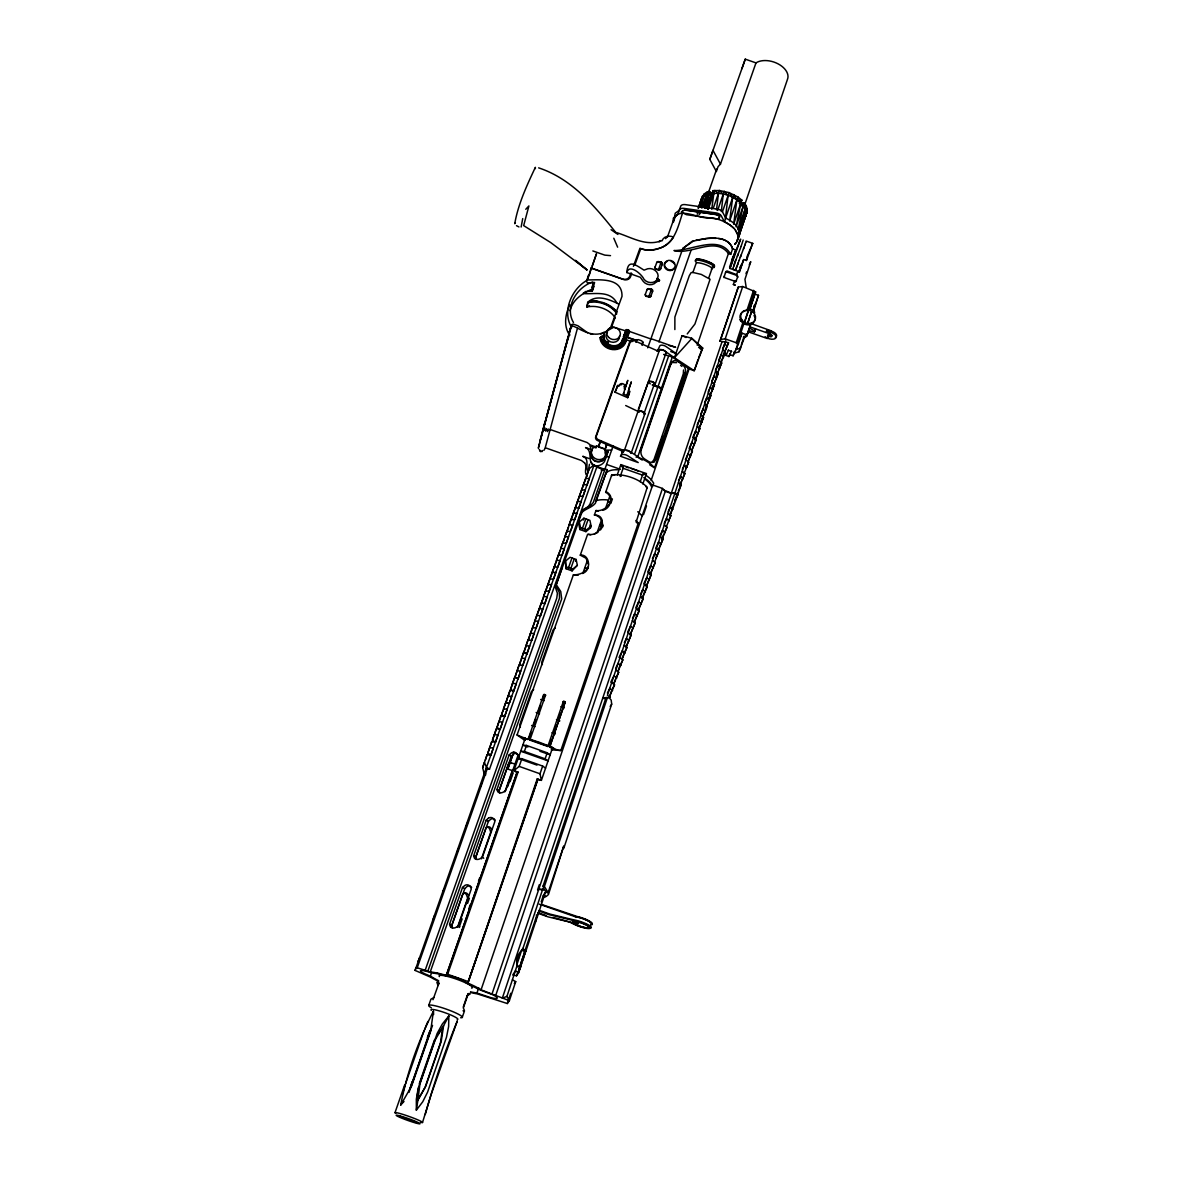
<?xml version="1.0" encoding="UTF-8"?>
<svg xmlns="http://www.w3.org/2000/svg" width="1183" height="1183" viewBox="0 0 1183 1183"><rect width="100%" height="100%" fill="white"/><g stroke="black" fill="none" stroke-linecap="round" stroke-linejoin="round"><path stroke-width="1.5" d="M448.845 1015.99L443.581 1025.72L441.244 1041.277L425.732 1086.26L417.939 1099.924L416.357 1110.157L422.745 1101.757L427.64 1092.013L446.479 1037.225L448.623 1026.563L448.845 1015.99L442.338 1024.005L437.148 1033.454L418.176 1088.286L416.327 1099.258L416.357 1110.157M598.775 301.813C583.426 295.75 587.064 315.654 587.626 302.404C596.158 294.079 609.097 299.255 618.265 303.868M742.362 202.796L744.299 202.707L746.222 205.812L746.148 214.7L738 238.212L746.103 214.33L744.61 216.888M535.337 168.622L535.367 167.335C526.938 185.273 518.139 204.097 514.753 223.705L515.389 222.981M545.91 890.932L525.651 951.783L522.087 950.363M433.422 1011.214L430.597 1031.399L411.566 1086.142L400.712 1105.011C406.922 1072.833 418.457 1040.375 433.422 1011.214L433.614 1014.511M485.577 775.131L485.636 773.682L484.601 772.987L484.246 774.111L482.664 767.678L484.35 762.384L486.494 767.22L489.481 769.231L596.779 467.152L594.162 464.786L589.134 468.793L570.783 520.771M415.1 970.415L486.109 768.359L487.352 768.477L417.215 967.798L415.972 967.561L415.1 970.415L430.804 977.276A30.758 4.569 19.5 0 0 436.764 980.456L438.582 981.313M484.601 772.987L484.335 775.826M770.547 331.654L766.806 330.205M770.843 330.708L750.983 323.565M677.105 495.086L677.933 493.267L676.824 497.156L681.083 484.941L678.451 482.546M417.54 1093.447L417.185 1101.225L425.067 1087.399L440.475 1042.726L442.605 1027.613L438.183 1033.809M737.66 277.236L736.418 275.269L726.82 272.031A1.671 1.434 21 0 0 725.416 272.948M721.334 211.491L723.227 194.219L719.456 190.493L712.994 190.64L706.857 208.149M716.543 209.835L718.421 193.465L714.857 190.404L708.159 209.524M716.425 171.224L718.066 166.626L720.462 164.141L755.981 62.891A18.514 11.667 18.4 0 1 777.941 63.778A18.514 11.667 18.4 0 1 787.494 79.276L744.728 204.763M711.767 209.228L713.822 193.361L712.994 190.64L714.059 191.986M539.226 910.171L538.709 912.063M743.397 338.205L743.663 336.386M738.31 237.946L736.758 241.687M737.808 239.07L737.763 234.752L734.983 229.532M659.168 281.199L657.437 278.197L659.567 280.282L656.003 282.219A7.941 6.906 18.1 0 1 643.286 281.421L640.328 277.295L626.872 272.563C629.105 263.395 641.689 273.998 643.981 279.277A7.956 6.906 18.1 0 0 656.728 280.075L658.162 276.053A7.956 6.906 18.1 0 0 647.766 268.748L644.055 270.153C636.676 265.687 627.626 257.909 626.872 272.563M655.16 266.929L655.071 268.186A1.745 1.508 18.2 0 0 656.195 269.236L658.369 269.99A1.73 1.508 18.3 0 0 660.513 269.147L662.332 264.031A1.745 1.508 18.3 0 0 662.066 262.656L661.193 262.049L658.473 269.694L656.299 268.925A1.745 1.508 18.2 0 1 655.175 267.876L655.086 267.402M739.73 270.818L743.737 259.55L746.443 260.497L746.606 259.018L746.015 260.083M563.773 848.359L611.685 704.122L611.182 700.099L609.141 697.733L607.278 697.985L544.387 886.525L548.128 892.529L563.773 845.993L548.454 894.511L546.221 896.477L543.337 895.457L545.422 891.997L548.335 893.032M746.148 214.7L747.183 208.859L746.222 205.812L744.225 205.753M625.689 405.532L639.219 411.995M735.235 229.739L733.564 227.994A24.666 13.457 18.7 0 0 728.417 224.001A24.592 13.427 18.7 0 0 710.465 217.716C699.996 220.142 676.499 204.363 673.97 220.984M418.176 1090.253L418.812 1087.073M539.951 441.067L570.265 328.756M540.409 451.462L542.198 451.507L542.465 450.516M430.08 1030.57L410.545 1088.183M730.118 354.737L733.12 355.787L734.436 351.455M409.067 1092.382L412.024 1081.809M525.932 950.452L525.651 951.783L522.96 948.382L542.76 889.054M746.754 257.303L752.728 243.358L746.443 260.497M699.168 214.286L699.996 210.796M700.839 207.291L703.338 196.822C717.623 188.334 740.469 196.245 746.177 211.816L739.02 235.668L747.138 211.742L747.183 208.859L739.05 232.814L745.216 208.77L744.299 202.707L742.406 204.836M752.728 243.358L746.133 241.036L745.763 242.574M743.19 240.016L741.12 246.301M524.661 954.06L524.601 953.528M519.189 968.566L518.834 970.341L520.446 966.703M538.295 448.239L544.638 423.1M565.415 347.27L568.091 338.279A1.686 1.494 15.3 0 1 568.565 337.643M568.905 333.946L571.212 325.236M565.858 345.643L538.487 447.544M611.685 450.028L604.927 450.176L607.071 443.847M584.535 462.878L581.43 460.498L545.23 447.736L577.511 328.016L571.197 325.236M707.833 209.184L711.959 193.598L713.024 194.944M522.723 218.589L521.141 227.018M544.165 430.42L544.875 427.802M587.759 278.582L588.676 275.107L586.502 280.903L587.36 282.974L594.591 282.471L592.225 291.107L585.053 291.609M589.282 274.944L591.086 267.95L622.539 278.981A5.871 5.102 17 0 0 629.829 276.127L631.027 272.844M546.472 428.586L545.762 431.218M547.507 431.603L548.217 428.971M540.661 450.516L540.394 451.507L539.211 449.377M543.855 426.974L571.596 325.414M592.121 287.306L592.994 284.112M593.511 282.914L591.781 289.288C582.11 293.576 572.631 299.698 570.043 310.774M518.716 969.838L519.115 968.448M520.165 965.905L525.06 950.866M521.437 950.866L516.867 964.736M402.397 1094.171L404.985 1085.358M698.961 207.543C700.735 201.465 701.711 192.681 709.43 191.365L710.85 192.637M743.575 259.609L739.405 272.194L737.704 271.602L736.654 274.678L737.896 276.659L735.456 282.16M425.229 1114.549C434.057 1082.756 444.882 1051.48 457.318 1020.929L431.351 1093.92L422.508 1122.49M704.329 208.031L708.395 194.323L707.153 192.134L701.578 207.971M603.67 337.421L603.744 332.438C595.034 336.682 585.289 332.379 577.496 328.09M628.617 390.908L628.676 390.168M535.574 919.339L535.855 918.378M535.426 921.912L535.722 920.951M409.466 1090.016L432.534 1025.41M662.096 388.201L654.081 385.288M524.749 954.163L523.389 958.26M743.22 339.048L741.357 344.711M625.068 389.37L625.142 388.63M523.892 956.663L525.962 950.097M723.892 354.693L728.935 356.541L729.822 353.968M605.105 468.926L593.245 502.553L589.622 506.62L582.761 509.991L588.04 506.694L589.903 504.254L602.384 469.133L605.105 468.926L607.219 469.666L595.374 503.307C589.459 509.977 579.33 508.971 579.152 519.973M702.421 348.822L702.672 347.994L691.626 338.22L682.059 335.676L674.428 357.739L694.229 370.723L702.421 348.822L691.626 338.22M519.958 965.979L520.461 964.382M485.341 760.166L487.056 754.813L490.782 755.168M487.854 753.113L489.599 747.686L493.311 748.04L490.975 755.183L487.854 753.113L491.714 741.756L495.426 742.096M489.954 747.242L491.714 741.756M519.707 954.208L517.74 960.197M492.453 740.233L494.228 734.687L497.954 735.013L495.559 742.318L492.453 740.233L496.342 728.787L500.054 729.098M494.538 734.392L496.342 728.787M497.023 727.427L498.842 721.763L502.568 722.059L500.113 729.527L497.023 727.427L500.941 715.907L504.653 716.188M499.093 721.63L500.941 715.907M592.313 265.835L596.498 253.739L587.374 279.957C599.559 279.883 622.509 277.295 622.007 296.341L610.694 327.38L605.519 332.083L600.787 334.005M616.447 314.353L616.698 313.569C610.679 304.696 598.672 300.423 588.291 302.597M503.618 716.099L501.577 714.695L505.511 703.086L509.222 703.353M636.129 340.26L623.471 336.578L626.339 329.628L628.572 330.027L629.578 331.491L627.508 337.229L636.129 340.26L638.288 339.61L641.748 340.822L643.034 342.686L642.088 345.362M503.633 708.928L505.511 703.086M623.471 336.578L626.339 329.628M508.128 703.456L506.087 702.051L507.995 696.136L511.707 696.388L509.651 702.613M508.128 696.314L510.065 690.34L513.762 690.591M512.52 683.434L516.232 683.67L513.614 691.597L510.583 689.467L512.52 683.434L514.575 677.682L518.287 677.903M748.218 331.817L767.383 338.545L768.033 335.661M769.349 333.828L768.492 334.257M768.285 337.125L767.723 336.608A2.115 1.065 17.2 0 1 768.299 335.395L770.089 333L766.377 331.551L766.88 330.19M514.575 677.682L510.583 689.467M517.045 678.391L515.034 676.957L519.071 665.097L522.782 665.29M519.071 665.097L515.034 676.957M527.234 652.75L523.537 652.572L519.47 664.521L520.978 660.291M521.481 658.887L523.537 652.572M486.109 768.359L594.162 464.786M525.873 653.622L523.892 652.158L527.973 640.136L531.67 640.284M534.612 622.11L528.269 639.87L532.394 627.774L536.091 627.892M532.631 627.655L536.786 615.471L540.468 615.574M748.558 330.501L754.384 331.935L755.449 328.652M536.964 615.5L543.234 597.947M541.282 603.419L545.481 591.101L549.163 591.16M545.57 591.411L554.088 566.997L557.755 567.027M504.638 716.809L507.152 709.179L503.44 708.913M555.98 562.221L543.515 596.616L547.197 596.69L544.698 604.158M522.827 959.975L523.64 957.712M724.558 352.09L728.698 342.686L719.959 341.148L738.251 287.099L742.702 286.523L755.626 291.861L749.756 309.074L753.926 309.976L754.695 312.785M734.288 353.214L739.05 351.735L744.358 337.776L746.591 336.356L750.599 324.201M746.591 336.356L751.249 323.225M554.073 567.603L558.346 555.049L562.029 555.049M558.272 555.788L562.59 543.174L566.258 543.16M562.472 544.047L566.805 531.359L570.472 531.33M518.065 679.116L520.727 671.027L517.03 670.82M566.627 532.38L570.99 519.618L574.657 519.559M745.305 243.935L745.734 242.53M747.819 333.68L745.852 334.508L741.992 333.148L738.325 344.253L736.225 342.745L742.924 322.486L740.026 317.621A7.719 6.699 22.6 0 1 745.26 310.848M746.813 310.745L753.571 290.323M737.201 343.854L743.767 323.979L742.924 322.486M748.44 309.842L754.517 291.462M738.074 343.055L735.93 349.577L740.706 348.098M750.096 308.63L755.626 291.861M739.05 351.735L740.795 346.427M753.941 307.284L754.917 304.312L754.148 306.042M753.187 310.656L758.495 295.321L754.68 293.99M758.495 295.321L753.926 309.976M523.019 665.038L525.208 658.458L521.511 658.266M586.99 485.267L589.311 478.405L585.659 478.538L569.082 524.956L572.749 524.912L571.108 529.807M526.879 654.347L529.659 645.948L525.962 645.8L527.973 640.136M531.818 640.358L534.08 633.526L530.383 633.393M536.165 628.129L538.472 621.179L534.79 621.06L541.149 603.241L544.831 603.33M586.517 476.69L589.134 468.793M512.461 979.849L515.714 981.624L509.37 1000.685L507.33 1003.539L477.237 993.853A30.758 4.569 19.5 0 1 470.405 992.463M518.716 972.633L515.463 970.844L512.697 975.014L516.572 975.783L518.716 972.633L520.638 966.822L517.06 965.55L506.945 996.367L509.37 1000.685L481.067 989.831A30.758 4.569 19.5 0 0 470.228 984.138L467.773 983.058L536.964 781.534M611.537 690.783L609.629 696.462L614.539 684.809L611.655 682.65M615.204 679.767L613.785 684.011L618.709 672.269L615.84 670.096M619.788 665.999L617.925 671.619L622.864 659.803L620.01 657.6M623.411 655.101L622.021 659.301L626.99 647.397L624.151 645.193M631.101 635.064L626.103 647.042L631.101 635.064L628.277 632.846M635.182 622.82L630.155 634.872L635.182 622.82L632.373 620.587M634.192 622.761L639.234 610.635L636.439 608.387M640.033 605.252L638.214 610.724L643.271 598.524L640.491 596.262M643.552 594.679L642.192 598.746L647.278 586.472L644.513 584.195M646.155 586.842L651.271 574.494L648.521 572.217M651.892 569.644L650.103 575.012L655.234 562.59L652.498 560.298M654.702 561.821L659.168 550.746L656.447 548.439M658.606 550.095L663.086 538.975L660.38 536.653M663.559 534.627L661.8 539.906L666.99 527.278L664.299 524.941M666.34 526.849L670.865 515.64L668.188 513.289M670.184 515.33L677.534 495.618L674.872 493.252L671.249 493.415L665.275 491.315L662.48 488.431L652.676 484.986L652.321 485.829M681.334 481.289L679.619 486.435L684.868 473.54L682.251 471.13M684.085 473.599L688.654 462.213L686.051 459.788M687.826 462.376L692.41 450.93L689.807 448.49M691.552 451.196L696.136 439.721L693.563 437.266M695.249 440.091L699.848 428.571L697.29 426.117M698.931 429.045L703.545 417.481L700.987 415.011M702.953 416.386L701.844 419.714L707.212 406.449L704.669 403.98M710.865 395.492L705.482 408.8L710.865 395.492L708.336 392.993M714.488 384.579L709.105 397.946L714.488 384.579L711.974 382.079M718.111 373.739L712.698 387.152L718.111 373.739L715.611 371.225M717.889 371.551L716.277 376.431L721.704 362.944L719.205 360.431M721.438 360.904L719.826 365.754L725.268 352.223L722.798 349.68M723.36 355.137L728.284 343.159M540.394 616.254L542.849 608.905L539.167 608.801M548.986 592.151L551.515 584.55L547.833 584.506M553.748 578.65L555.818 572.483L552.136 572.454M671.249 493.415L502.317 998.186L506.945 996.367M664.136 490.206L671.338 493.134L721.97 341.843M719.959 341.148L720.728 339.358L725.209 338.87L742.702 286.523M548.128 892.529L544.579 890.119L538.768 889.291L543.988 889.335L543.071 886.067L606.021 697.541L607.899 697.674M674.872 493.252L607.441 695.279L610.339 697.423M677.622 495.352L674.975 492.956L725.815 340.615M507.33 1003.539L510.745 993.247M516.572 975.783L518.006 971.465M536.771 915.642L523.625 954.725M541.222 901.801L542.938 896.64M634.65 621.386L635.567 618.635M646.613 585.496L651.271 574.494M658.369 550.213L659.256 547.552M670.051 515.123L674.014 503.233M674.694 501.193L677.563 492.601M687.678 462.257L692.41 450.93M691.39 451.107L696.136 439.721M695.072 440.032L699.848 428.571M698.754 429.015L703.545 417.481M557.992 566.746L560.091 560.491L556.409 560.476L560.195 550.435M562.206 554.901L564.335 548.572L560.668 548.572L564.365 538.723M645.43 294.094A1.745 1.523 18.2 0 0 646.554 296.105L649.97 296.549A1.76 1.523 18.3 0 0 651.064 295.632M566.391 543.13L568.55 536.712L564.883 536.727L568.52 527.086M651.522 289.14L649.186 288.77A1.745 1.523 18.2 0 0 647.027 289.628L645.327 294.39A1.745 1.523 18.2 0 0 646.465 296.401L649.733 297.244A1.745 1.523 18.3 0 0 650.827 296.327L652.661 291.151A1.745 1.523 18.3 0 0 652.395 289.761L651.522 289.14L648.757 296.889M658.473 269.694L658.62 269.28A1.745 1.508 18.3 0 0 660.765 268.437M661.193 262.049L658.354 261.576A1.73 1.494 18.2 0 0 656.742 262.522L655.057 267.24M574.701 519.795L576.92 513.185L573.267 513.259M578.827 508.217L581.075 501.533L577.422 501.622M495.618 995.79L665.275 491.315M720.728 339.358L738.251 287.099M537.585 889.867L539.33 884.662M582.923 496.712L585.201 489.939L581.548 490.043M656.432 281.465L657.571 278.227L657.29 279.04M734.421 263.543L735.545 260.23M732.617 269.384L733.016 268.437M735.708 269.576L736.817 266.249M735.604 270.419L738.251 262.715M492.084 993.764L662.48 488.431M733.371 284.452L735.072 285.059L733.371 284.452L734.525 281.14L725.549 277.99A1.686 1.449 21 0 1 724.425 276.053M521.023 962.681L521.614 960.921M522.975 959.738L521.555 963.879M716.41 171.565L709.815 159.38L712.965 150.33L720.462 164.141M551.352 749.8L560.846 750.525L638.273 523.108L635.951 520.446M746.222 205.812L738.059 229.798L743.279 205.679L741.46 205.901L737.896 196.955L729.083 192.622L719.456 190.493L713.334 208.031M730.724 254.33C719.382 234.264 691.774 250.796 673.94 250.545C690.946 255.439 715.331 235.742 728.432 253.532L730.724 254.33L732.602 248.829C730.443 240.578 721.083 237.827 713.482 238.167A28.939 14.255 -6.2 0 0 705.63 238.552M481.067 989.831L652.676 484.986M643.522 514.709L646.48 506.013M698.059 359.41L694.229 370.723L689.112 368.933L672.343 356.955L663.633 354.456M729.556 267.254L731.198 262.419M730.074 268.482L740.632 239.114L731.405 261.606M569.6 331.373L571.537 325.118A1.715 1.508 15.3 0 1 573.681 324.275L577.895 325.754L587.67 332.793M567.426 339.684L568.712 335.898A1.686 1.494 15.3 0 1 569.955 334.952M462.242 1017.395L464.387 1011.14M653.962 462.05L662.791 436.187M667.508 422.39L684.587 372.379M615.249 474.649L611.493 475.714L611.774 474.93C623.204 473.451 639.471 478.538 647.219 487.411L636.114 522.147M744.299 202.707L736.107 226.737L740.854 203.092L739.257 203.58M654.776 467.196L688.358 368.697M651.153 480.357L689.112 368.933M697.201 345.214L728.432 253.532M470.523 991.901L476.926 993.04L478.716 987.805M565.459 561.126L566.036 568.727L572.084 570.871L577.348 565.326L576.121 559.441L570.073 557.297L565.459 561.126L566.036 568.727M579.345 521.954L578.724 523.758L579.907 529.54L585.91 531.655L590.48 527.914L591.13 526.11L589.903 520.313L583.914 518.198L579.345 521.954L580.542 527.736L579.907 529.54M545.57 695.086L545.245 695.929L543.426 695.293L544.298 694.347L545.57 695.086L529.866 740.1L547.818 746.473L563.374 701.401L564.409 701.312L565.149 702.17L549.651 747.124L554.295 749.268L551.396 749.031M467.773 983.058L537.23 778.902L541.385 780.381L552.579 747.686L549.681 745.571L551.736 739.567M554.339 730.917L556.143 725.682M468.409 981.831L537.925 779.36L537.23 778.902M554.309 731.833L556.646 725.046M537.925 779.36L541.385 780.381L539.995 773.786L542.642 766.066L521.866 758.687L518.184 758.421L537.008 765.105M545.126 758.821L524.38 751.456L520.712 751.205L548.04 760.906L545.126 758.821L547.211 752.772L526.479 745.423L522.812 745.186L527.929 747.005M554.191 732.41L556.247 726.451M558.687 719.338L560.727 713.408M563.152 706.325L564.661 701.903M640.24 481.703L642.502 475.108L646.406 473.629L642.857 483.98M549.651 747.124L565.149 702.17M463.278 1006.955L467.093 995.82L468.276 993.616L470.183 993.912L467.093 995.82M468.276 993.616L463.337 1008.034L464.268 1010.09A15.409 1.952 51.9 0 1 463.632 1011.11L463.026 1010.77M732.942 268.437L734.525 264.046M744.743 245.576L745.275 243.905M746 273.657L746.562 272.016M674.783 501.488L675.552 499.256M755.301 329.82L754.946 330.974L749.608 328.209M636.025 457.096L637.667 457.185L672.343 356.955M640.358 451.019L670.051 365.177L672.077 362.471L676.617 362.649M733.8 228.186L732.233 226.781A24.858 13.56 18.7 0 0 724.44 221.857L725.741 218.071L722.517 211.964A4.85 2.706 18.7 0 0 717.549 209.154L685.401 204.644A5.93 3.283 19.5 0 0 680.683 206.271L678.022 213.96L673.304 218.19L673.408 222.404M738.976 271.188L739.538 269.561M425.052 970.607L556.779 598.11L557.4 593.289L555.359 587.197L555.936 585.555L559.293 592.417L559.529 598.08L427.847 971.125L417.215 967.798M717.608 210.426L724.262 191.247L728.063 195.594L725.401 218.618L733.697 194.559L736.876 199.927L733.637 224.164L741.859 200.134L737.896 196.955L729.63 221.014L732.676 197.517L729.083 192.622L722.443 211.816M634.694 453.799L668.336 356.852M419.285 1083.687L434.398 1040.079M718.953 219.003L719.264 216.164L716.262 214.522L684.203 210.042L681.275 212.023L686.406 214.67L717.904 219.092L718.953 219.003L719.826 216.474M435.507 1038.985L419.935 1083.968L417.939 1099.924M457.732 850.444L458.442 848.403L457.111 852.204M467.196 823.723L466.486 825.764L467.847 821.904M583.278 520.017L583.914 518.198M606.805 455.071L608.239 450.945L604.646 450.974M741.918 68.703L745.26 59.15L755.981 62.891M433.008 999.709L438.937 983.132L436.852 982.26L437.991 985.439L438.937 983.132M507.714 786.577L510.672 778.148M511.263 776.462L512.727 772.262M459.137 927.487L462.139 918.895M467.551 903.428L469.355 898.267L467.655 898.193L466.649 895.191A6.536 4.288 84.6 0 0 463.825 892.588M510.11 781.652L513.082 773.135M525.311 738.015L513.925 770.621L516.986 772.676L518.08 772.1L447.647 974.274L446.257 975.369L443.595 974.629A30.906 4.599 19.5 0 0 437.636 973.151M582.79 573.533L587.034 561.407M597.341 531.906L601.496 520.002M605.637 508.187L609.733 496.431M617.245 474.945L620.853 464.623L646.406 473.629L642.753 473.806M395.004 1112.626L404.69 1084.9M405.577 1083.658L423.943 1031.058M468.882 908.751L470.183 904.758M478.479 881.231L479.677 877.801M525.356 739.789L523.034 738.162L528.032 739.449L543.707 694.569M446.257 975.369L516.986 772.469M446.79 974.112L517.237 772.011M518.08 772.1L513.925 770.621L519.174 766.392L521.866 758.687M524.38 751.456L526.479 745.423M528.993 738.236L531.078 732.247M533.563 725.09L535.648 719.146M538.117 712.033L540.187 706.118M542.642 699.064L544.18 694.643M612.424 498.886L611.493 501.562L607.87 501.769L611.315 502.982M620.232 476.498L623.101 468.276L620.853 464.623L623.53 467.034M643.981 413.725L654.332 384.017M631.071 453.444L644.912 413.666M655.19 384.135L666.118 352.697M733.667 266.323L736.21 259.388M577.348 565.326L572.705 569.156L566.642 567.012M591.13 526.11L586.546 529.851L580.542 527.736M708.351 192.799L716.691 169.08M451.107 927.161L462.612 894.422L464.475 893.032A5.397 3.564 85.9 0 1 468.527 895.354M475.315 858.281L485.888 828.174L487.692 826.887A5.279 3.445 83.8 0 1 491.64 829.313M498.901 791.131L508.483 763.848L510.228 762.651M703.855 207.232L709.43 191.365L709.696 194.175M452.468 927.753L451.876 925.387L464.771 888.67L466.886 886.644A5.501 4.022 -73.7 0 1 471.647 887.427M476.483 859.316L475.862 857.069L488.372 821.446L490.472 819.435A5.383 3.963 -71.5 0 1 495.204 820.056M499.773 792.921L499.137 790.791L511.293 756.218L513.363 754.207A5.279 3.919 -69.2 0 1 518.065 754.68M512.594 770.725L507.773 769.009L512.668 755.094M705.127 206.818L709.667 193.908M507.773 769.009L513.821 752.151M602.783 510.272C611.123 508.439 613.888 496.106 605.652 492.35L611.774 474.93M658.916 341.961L690.946 250.619M623.264 452.364L621.755 451.714L622.746 450.146L598.228 439.618A2.987 2.677 38.6 0 1 596.409 435.891L630.672 340.837A2.928 2.558 37.1 0 1 633.674 340.408L657.511 350.863L659.966 345.613A4.096 1.982 19.1 0 1 665.718 346.323L675.937 353.392L670.761 351.558M620.513 456.268L621.74 454.804A4.214 1.789 19.2 0 1 627.611 455.677L638.229 462.568L620.513 456.268L623.337 450.22A4.214 1.804 19.2 0 1 629.208 451.078L639.811 457.984A23.083 9.745 19 0 1 654.288 467.714L649.748 464.845M621.755 451.714L622.746 450.146M428.734 1005.417L430.923 999.191L433.91 997.52M638.362 409.2L648.225 382.257A3.638 1.686 19.1 0 1 651.375 381.355A3.638 1.686 19.1 0 1 655.116 383.75A3.638 1.686 19.1 0 1 652.735 385.155M457.451 927.368L467.655 898.193M481.422 858.858L490.738 832.196L489.762 829.224A6.403 4.14 82.6 0 0 486.997 826.577M504.86 791.841L512.564 769.822M624.609 449.762L659.212 350.848A3.608 1.73 19.1 0 1 663.796 350.345A3.608 1.73 19.1 0 1 665.423 353.584M458.383 925.845L471.292 888.936L470.08 886.333A6.684 4.895 -75.3 0 0 464.786 885.475L462.509 887.472L449.57 924.219L450.324 926.614A6.714 4.495 -46.5 0 0 455.632 927.59L458.383 925.845L459.773 926.851M488.416 818.207L486.169 820.218L473.629 855.871L474.398 858.119A6.566 4.348 -44.3 0 0 479.677 858.917L482.398 857.187L494.923 821.386L493.695 818.902A6.536 4.821 -73.1 0 0 488.431 818.207M517.843 755.833L505.688 790.584L503.012 792.299A6.433 4.185 -42.2 0 1 497.747 791.678L496.949 789.549L509.134 754.946L511.367 752.935A6.418 4.762 -70.8 0 1 516.616 753.467L519.1 757.016M419.507 957.742L418.191 961.528L419.107 959.014M433.096 919.709L434.398 915.953L433.54 918.274M444.039 888.788L442.708 892.618L443.551 890.341M480.431 786.695L481.762 782.865L481.052 784.758M562.043 568.18L556.261 584.639L560.742 591.5L561.703 598.849L430.228 971.968L427.847 971.125M568.358 568.18L571.966 557.962M582.228 528.905L585.777 518.864M604.838 469.385L613.134 445.887M647.737 347.832L682.828 248.43L692.144 241.288L705.645 238.611M570.664 568.993L574.258 558.775M584.506 529.718L588.055 519.662M698.384 207.75L702.495 196.112L704.964 195.313M698.192 208.312L701.46 199.04L703.338 196.822L702.495 196.112M595.478 501.548L607.219 469.666M697.201 214.241L698.428 210.766M699.656 207.276L704.373 193.879L708.721 193.317M438.656 980.737A27.608 4.111 19.5 0 1 433.303 977.868L430.405 976.093L431.618 972.633M524.838 740.395L517.06 734.983L573.341 574.938C579.271 574.908 585.984 572.602 588.321 566.642M588.483 564.232L586.014 558.199L580.276 555.182L587.611 534.332L590.761 534.82M600.446 529.94C605.208 524.557 601.201 515.818 594.398 515.004L595.981 510.553C606.421 512.18 617.881 497.851 605.947 491.566L605.652 492.35M692.883 272.563L696.181 263.203A8.37 1.745 19.1 0 1 706.014 264.815A8.37 1.745 19.1 0 1 711.353 269.103M708.676 278.094L711.974 268.733M738.621 341.429L739.523 338.915M624.698 389.059L627.803 380.334L623.323 394.043L626.857 395.58L627.374 394.383M555.359 587.197L582.849 509.681M604.927 450.176L606.317 444.719M641.896 344.416L642.842 341.739M709.815 159.38L745.26 59.15M628.75 389.148L631.323 381.858L626.857 395.58M608.239 450.945L604.676 461.089A9.863 8.961 18.5 0 1 598.214 465.718C584.86 467.152 594.472 451.226 585.541 447.573L590.45 449.303M615.042 392.194L617.837 385.407L615.042 392.194L627.7 397.695L629.386 392.933M691.39 338.944L674.428 357.739L664.195 350.671A4.111 1.982 19.1 0 0 658.443 349.961M739.124 260.437L744.713 245.532M482.664 767.678L487.056 754.813M501.577 714.695L503.115 710.377M506.087 702.051L510.065 690.34M523.892 652.158L525.888 646.554M598.332 446.597L600.165 441.407M600.787 440.83L598.598 446.967L604.75 449.141M635.907 342.316L636.853 339.639M681.822 213.058L682.709 210.559M682.517 213.162C678.022 226.618 674.354 245.31 657.807 248.652C652.025 250.456 645.622 250.663 639.973 248.253L633.408 266.293M737.438 265.096L739.094 260.393M667.36 237.265L674.162 218.263M585.91 531.655L586.546 529.851M572.084 570.871L572.705 569.156M575.5 561.171L576.121 559.441M522.221 959.176L522.812 957.52M524.261 954.459L522.324 960.034L524.232 954.104L523.374 956.012M520.845 965.846L521.614 963.494M623.308 338.027L622.509 340.275A9.701 8.562 17.4 0 1 612.898 345.687A9.701 8.562 17.4 0 1 603.966 338.308L603.714 336.179L601.689 336.371L600.092 337.687L600.225 339.417A13.353 11.786 17.4 0 0 612.528 349.591A13.353 11.786 17.4 0 0 625.748 342.138L626.399 339.122L624.373 338.027L622.731 338.56L621.711 341.488A9.301 8.207 17.3 0 1 619.138 344.933M624.373 338.027L623.574 340.275A10.721 9.449 17.4 0 1 615.722 346.22A10.721 9.449 17.4 0 1 605.607 342.656L602.872 336.076M624.269 335.366L625.334 335.366L627.404 329.613M625.556 338.442L624.742 340.689A11.963 10.558 17.4 0 1 612.898 347.373A11.963 10.558 17.4 0 1 601.881 338.249L601.689 336.371M627.508 337.229L626.517 335.78L628.572 330.027M626.399 339.122L625.6 341.355A12.969 11.446 17.4 0 1 612.75 348.601A12.969 11.446 17.4 0 1 600.801 338.722L600.639 336.948M627.36 336.445L629.415 330.708M594.398 515.004C608.624 514.723 601.57 537.186 588.38 534.272M595.981 510.553L598.302 511.026M537.052 916.958L537.481 915.775M523.67 954.962L524.217 953.454M580.276 555.182C588.971 553.659 591.929 568.979 583.692 572.956M573.341 574.938L578.398 575.056M611.67 326.833L614.776 318.301M631.722 273.495L630.524 276.807A5.604 4.88 17.1 0 1 623.559 279.543L591.101 268.142M634.739 265.214L640.772 248.652C652.498 253.014 666.828 247.676 673.467 237.206C669.401 234.973 663.619 236.245 662.007 240.903M607.308 345.673L608.565 342.212L603.33 340.379M517.06 734.983L528.032 739.449M741.194 246.301L736.137 259.388M743.442 249.081L744.092 247.321M740.188 267.728L740.898 265.805M745.098 217.273L747.138 211.742L738.621 233.746M520.195 967.65L521.008 965.18M592.225 291.107L593.955 286.463M739.996 267.742L741.046 264.948M737.364 256.253L738.266 253.931M740.277 257.303L741.179 254.981M518.819 969.454L519.455 967.812M529.866 740.1L530.176 739.316L539.271 742.259L548.158 745.689L547.818 746.473M623.84 392.845L623.323 394.043M427.388 1037.476L430.257 1030.26M755.301 330.22L754.384 331.935M739.937 337.82L741.992 333.148M736.758 240.962L737.142 240.031M731.597 260.319L735.782 250.057L732.602 248.829M519.943 968.019L518.686 971.317M424.608 1029.461L427.862 1021.476M569.792 304.859C565.326 314.116 563.374 325.887 569.467 334.907M749.312 264.711L750.747 261.65L744.95 279.351L746.148 287.144M522.087 950.496L522.96 948.382L518.953 953.764A14.521 10.336 -62.8 0 0 516.69 960.507L516.853 966.659L520.638 966.822L518.805 971.095M698.606 357.798L702.672 347.994M647.219 487.411L646.894 488.195L645.888 486.198M736.654 274.678L727.234 271.025A1.671 1.449 21 0 0 725.815 271.942L724.011 277.059A1.671 1.449 21 0 0 723.966 277.621M734.525 281.14L736.521 280.77M611.685 704.122L610.177 706.443M638.273 523.108L636.75 522.797M563.374 701.401L563.019 702.229L564.838 702.879M722.576 348.837L724.735 343.854L727.205 346.397M719.013 359.499L721.157 354.56L723.641 357.103M715.434 370.22L717.563 365.34L720.063 367.854M711.826 381L713.955 376.164L716.469 378.664M722.074 359.455L725.268 352.223M708.218 391.824L710.318 387.048L712.846 389.547M718.525 370.116L721.704 362.944M704.565 402.723L706.665 397.991L709.209 400.475M723.878 353.658L726.466 354.575L728.417 350.079M700.913 413.68L702.998 408.993L705.541 411.477M699.493 214.36L700.972 211.018M702.465 207.676L708.395 194.323M697.231 424.697L699.301 420.054L701.859 422.523M692.854 437.311L695.589 431.189L698.162 433.643M731.508 351.159L728.935 356.541M703.501 414.73L706.473 408.105M689.142 448.431L691.848 442.368L694.436 444.823M685.401 459.61L688.092 453.621L690.695 456.061M733.12 355.787L738.325 344.253M682.31 469.385L684.321 464.934L686.939 467.359M705.275 208.341L711.959 193.598M678.539 480.712L680.521 476.32L683.153 478.731M744.358 337.776L745.852 334.508M685.785 468.483L688.654 462.213M682.044 479.736L684.868 473.54M668.025 511.928L670.288 506.975L672.964 509.326M678.273 491.063L681.083 484.941M664.166 523.477L666.413 518.583L669.105 520.934M659.537 536.712L662.524 530.265L665.216 532.601M560.846 750.525L557.607 750.185L549.947 746.458M655.648 548.365L658.591 542.021L661.312 544.328M668.794 520.106L670.865 515.64M664.24 533.149L666.99 527.278M652.454 558.524L654.657 553.836L657.378 556.128M647.796 571.892L650.694 565.711L653.43 568.003M659.7 546.235L663.086 538.975M655.811 557.903L659.168 550.746M643.833 583.751L646.702 577.659L649.452 579.936M652.558 568.239L655.234 562.59M640.55 594.177L642.68 589.681L645.46 591.944M635.833 607.678L638.657 601.777L641.437 604.025M644.01 593.319L647.278 586.472M632.506 618.28L634.591 613.933L637.4 616.166M768.595 336.179L767.56 337.569M769.127 335.366L769.541 333.754L749.904 326.848M640.668 603.907L643.271 598.524M627.759 631.87L630.509 626.162L633.319 628.38M636.025 617.275L639.234 610.635M624.358 642.68L626.399 638.465L629.238 640.668M619.034 657.452L622.273 650.842L625.127 653.031M615.722 668.158L618.117 663.279L620.986 665.467M623.885 653.711L626.99 647.397M610.783 682.192L613.947 675.804L616.816 677.977M620.557 664.447L622.864 659.803M607.397 693.09L609.733 688.388L612.631 690.547M615.678 678.347L618.709 672.269M612.276 689.29L614.539 684.809M434.575 1040.863L443.581 1025.72M737.704 240.755L734.983 244.304M589.445 464.298L588.321 470.612M543.899 450.383L545.038 448.416M627.7 397.695L629.947 391.336M514.309 983.665L515.714 981.624M737.438 239.484C741.933 234.308 738.34 226.574 733.519 222.996A24.828 13.604 18.7 0 0 725.741 218.071M740.129 202.426L741.859 200.134L740.395 200.726M656.979 351.188L657.748 350.212L659.212 350.848M400.712 1105.011L403.994 1101.491M525.784 209.273L528.905 205.931L523.67 225.628L550.701 242.559L587.034 269.857L575.456 260.349L586.842 269.99M665.541 238.655L668.011 236.068M687.234 333.931L694.909 324.053L710.066 279.262L701.268 274.412L692.765 272.415L691.079 272.652L689.305 275.698L674.887 317.014L674.857 329.569M617.304 385.85L618.487 386.368L619.315 385.288A3.209 2.824 38.1 0 1 623.19 383.854A3.209 2.824 38.1 0 1 625.142 387.817M651.937 462.39L654.007 459.536L683.301 373.843L683.537 369.983M555.271 628.04L553.067 630.036L541.592 662.672L542.42 664.565M734.732 243.949L735.915 242.885M533.637 689.571L531.418 691.582L519.603 725.179L520.416 727.19M659.567 280.282L656.713 280.652M586.058 280.889C571.315 289.894 562.058 311.513 571.493 327.218M603.537 333.118L613.578 327.188L625.541 330.841M592.683 282.042C576.905 286.996 564.291 307.24 573.474 322.501M661.149 240.504L658.931 241.702L660.75 240.933C645.238 246.685 630.199 236.496 615.692 232.356C594.694 206.064 571.847 178.81 538.635 167.853M693.874 240.681L682.798 248.504L683.848 248.829M594.457 534.065L597.873 532.365M679.367 210.219L675.212 213.28L674.473 217.421M596.321 500.616L597.415 500.32A27.549 10.943 19.1 0 1 603.655 499.714A27.727 11.017 19.1 0 1 607.352 499.921M600.092 337.687L603.877 336.741L603.744 332.438M586.812 306.545L589.533 305.894M588.01 302.168C598.435 299.077 610.443 303.942 617.23 312.105M695.974 240.208L703.027 239.055A28.318 13.826 -6.2 0 1 716.011 238.36M587.093 306.959C597.43 304.8 609.378 309.059 615.367 317.887M543.574 897.069L545.6 896.684L543.13 895.797M720.255 215.217L684.691 209.849M671.338 493.134L674.975 492.956M603.226 525.252L599.604 525.415L603.064 526.642M583.426 484.793L587.079 484.675M579.3 496.342L582.953 496.239M584.727 568.003L588.365 567.914M575.16 507.951L578.812 507.877M549.799 579.005L553.481 579.049M606.288 697.645L602.65 698.384L605.519 698.532M769.438 334.434L768.61 334.464A2.115 1.065 17.1 0 0 771.937 335.292M610.517 255.632L604.824 255.129L592.846 250.944M430.228 971.968L431.307 972.071A30.758 4.569 19.5 0 1 437.621 973.151M575.175 916.633L579.478 917.446A9.168 1.819 18.8 0 1 582.894 918.511M718.495 238.552C724.617 238.892 730.961 242.722 732.588 248.903M590.154 333.843L592.579 334.227M547.818 430.479L544.476 429.311M553.437 917.594L571.862 922.548A11.46 2.248 18.9 0 0 576.979 925.017M399.721 1115.82L404.867 1117.388A12.688 0.976 19.6 0 1 418.782 1122.844L419.758 1123.436A12.688 0.976 19.6 0 1 419.462 1123.85L418.235 1123.643A12.688 0.976 19.6 0 1 405.325 1119.547L402.59 1118.482A12.688 0.976 19.6 0 1 399.647 1115.791M732.765 269.177L735.649 270.197M739.405 271.75L729.881 268.378L735.782 250.057M725.209 338.87L736.225 342.745M728.373 350.272L731.612 351.41M723.464 353.392L726.48 354.456M650.975 338.678L675.67 347.358A22.447 10.765 18.9 0 0 669.282 345.613M629.578 331.491L650.887 338.974M625.334 335.366L626.517 335.78M626.546 339.891L631.737 341.71M550.139 429.488L587.167 442.531L590.332 444.971L596.336 447.13M596.055 447.958L590.036 445.828C592.535 451.758 588.912 462.775 599.618 461.636A9.922 8.991 18.5 0 0 606.11 456.993M605.962 456.209L609.097 457.318M623.101 468.276L642.502 475.108M606.583 464.446L620.41 469.326M589.223 458.575L582.746 456.298C590.213 458.93 584.713 467.122 588.306 471.84M603.271 468.823L593.822 465.496L591.13 462.183M596.779 467.152L602.384 469.133M620.469 475.773L621.326 476.084M606.021 697.541L607.278 697.985M540.661 699.508L544.047 700.706M560.934 706.695L564.306 707.892M536.15 712.462L539.537 713.674M556.468 719.678L559.855 720.876M531.596 725.504L534.997 726.702M551.973 732.735L555.374 733.933M527.026 738.621L552.579 747.686M539.877 751.249L550.11 754.872L547.211 752.772M510.213 762.444L515.093 764.174M519.174 766.392L539.995 773.786M487.352 768.477L489.481 769.231M543.071 886.067L544.387 886.525M541.947 904.566L577.2 916.529A10.795 2.144 18.8 0 1 589.223 920.936A10.795 2.144 18.8 0 1 590.554 924.056M539.241 904.152L574.908 916.588A11.46 2.277 18.9 0 1 588.72 921.202A11.46 2.277 18.9 0 1 590.894 924.929M539.67 910.466L549.592 914.001L573.844 919.871A11.46 2.248 18.9 0 1 588.424 924.899A11.46 2.248 18.9 0 1 588.602 928.152M539.418 911.221L549.356 914.755L575.737 921.054A10.795 2.115 18.9 0 1 588.779 926.082A10.795 2.115 18.9 0 1 587.034 928.433A10.795 2.115 18.9 0 1 573.518 924.012L569.526 922.015L547.98 916.84L538.117 913.32M538.235 912.803L546.428 915.731M447.647 974.274L467.669 981.417M476.926 993.04L490.945 997.683A13.93 2.07 19.4 0 0 492.793 994.785L478.967 989.476L465.481 982.334A9.05 1.36 19.5 0 0 457.555 978.045A9.05 1.36 19.5 0 0 448.446 976.241L442.945 975.014A27.608 4.111 19.5 0 0 433.762 973.21L429.562 972.249A11.268 1.671 19.6 0 0 421.473 970.43L420.453 970.755L421.059 971.642A11.268 1.671 19.6 0 0 428.438 975.339L430.405 976.093M652.424 384.83L662.051 388.349M652.321 385.096L661.948 388.63M602.058 302.671L608.313 305.258L615.781 310.685M622.509 450.841L624.018 451.477M622.007 451.034L597.519 440.52A2.987 2.677 38.5 0 1 595.7 436.793L629.4 342.671A2.928 2.558 37.4 0 1 632.935 341.414M449.57 924.219L451.876 925.387M516.483 225.672L518.938 226.944M462.509 887.472L464.771 888.67M473.629 855.871L475.862 857.069M486.169 820.218L488.372 821.446M496.949 789.549L499.137 790.791M509.134 754.946L511.293 756.218M637.667 457.185L642.206 460.054M704.373 193.879L706.118 195.077M611.064 229.694L617.925 234.441M542.642 766.066L545.57 768.151M765.135 336.682L765.978 337.332M482.398 857.187L483.729 858.252M680.58 365.251L681.926 366.449M698.606 347.211L701.918 350.227M652.158 290.456L649.083 289.081A1.745 1.523 18.2 0 0 646.924 289.924M724.44 221.857L721.216 215.764A4.865 2.691 18.8 0 0 716.233 212.94L684.055 208.4A5.93 3.268 19.5 0 0 679.353 210.027M616.92 303.114C610.295 290.131 594.65 294.36 583.737 293.591L583.426 292.866M613.8 238.241L617.63 247.173M584.565 462.716C587.862 466.59 583.382 472.017 586.99 475.803M736.077 231.099L736.891 232.785M740.04 319.647L740.617 320.933M737.482 234.5L737.896 236.112M589.859 525.015L590.48 527.914M536.402 914.784L536.668 916.145M537.836 912.463L537.969 914.045M700.602 204.555L701.563 198.729M754.961 318.952A7.601 6.595 22.6 0 1 748.336 324.911A7.601 6.595 22.6 0 1 740.262 319.114M754.029 315.506A7.601 6.595 22.6 0 1 754.739 317.192M768.314 334.538A2.115 1.065 17.2 0 1 771.508 335.262A2.115 1.065 17.2 0 1 770.784 336.785A2.115 1.065 17.2 0 1 767.9 335.381M767.146 337.998A6.507 3.283 17.2 0 0 776.152 337.377A6.507 3.283 17.2 0 0 768.536 331.95L767.412 331.92L767.841 330.56L768.98 330.604A6.507 3.283 17.2 0 1 775.693 333.636A6.507 3.283 17.2 0 1 775.22 337.451M604.986 452.527A7.497 6.802 18.6 0 1 602.058 460.764A7.497 6.802 18.6 0 1 592.594 459.048A7.497 6.802 18.6 0 1 592.254 450.205M420.483 1122.342A14.61 1.139 19.6 0 0 418.043 1119.946L416.682 1119.369A14.61 1.139 19.6 0 0 400.431 1113.647A14.61 1.139 19.6 0 0 395.802 1113.366M457.215 1019.598A14.285 1.893 19.5 0 0 453.68 1016.301L452.379 1015.679A14.285 1.893 19.5 0 0 437.163 1010.312A14.285 1.893 19.5 0 0 431.204 1010.312M431.396 1007.857A17.804 2.381 19.5 0 1 444.438 1008.493A17.804 2.381 19.5 0 1 460.645 1017.75M439.396 976.596A17.686 2.647 19.5 0 1 456.875 979.302A17.686 2.647 19.5 0 1 471.573 988.071M605.681 474.146A24.311 10.056 19 0 1 617.984 469.769M645.208 479.366A24.311 10.056 19 0 1 651.626 487.041M650.354 383.854A2.736 1.272 19.1 0 1 649.733 381.725A2.736 1.272 19.1 0 1 653.667 382.715A2.736 1.272 19.1 0 1 653.253 384.593M638.79 411.906A2.75 1.242 19.1 0 1 639.145 411.521M640.787 411.388A2.75 1.242 19.1 0 1 643.951 413.222M619.508 336.09A6.876 6.078 17.3 0 1 610.65 341.887A6.876 6.078 17.3 0 1 607.515 331.876M674.754 267.609A5.442 4.702 18.7 0 1 666.192 269.221A5.442 4.702 18.7 0 1 667.094 261.399M671.175 261.384A5.442 4.702 18.7 0 1 674.354 263.942M696.639 262.449A10.041 2.115 19.2 0 1 704.122 261.517A10.041 2.115 19.2 0 1 713.526 267.742M695.841 260.526A10.041 2.115 19.1 0 1 707.404 261.665A10.041 2.115 19.1 0 1 712.255 266.9M696.151 259.506A9.627 2.026 19.1 0 1 707.464 261.325A9.627 2.026 19.1 0 1 713.6 266.279M626.132 467.137A26.144 10.854 19 0 1 628.602 467.729M631.086 468.438A26.144 10.854 19 0 1 638.347 471.159M646.717 475.862A26.144 10.854 19 0 1 651.315 479.81L653.696 483.182L652.691 486.169L650.28 482.797A26.056 10.78 19 0 0 645.696 478.864A26.159 10.824 19 0 0 643.818 477.607M682.059 335.676A22.403 10.898 18.9 0 1 686.007 337.525M618.487 386.368A3.194 2.824 37.8 0 1 621.681 384.726M623.959 386.309A3.194 2.824 37.8 0 1 624.299 388.896M637.903 411.758A3.667 1.641 19.1 0 1 642.517 411.373A3.667 1.641 19.1 0 1 644.232 414.494M626.443 450.575A3.697 1.582 19.2 0 1 629.622 451.699A3.697 1.582 19.2 0 1 630.909 452.882M509.503 762.473A6.285 4.007 80.7 0 1 510.938 763.419M637.755 511.736A27.549 10.943 19.1 0 1 642.044 516.054M601.127 470.006A10.041 4.155 19.4 0 1 604.513 470.228M656.639 262.833A1.73 1.494 18.2 0 1 658.251 261.887L661.829 263.365A1.745 1.508 18.3 0 1 662.096 264.741M652.41 290.9A1.745 1.523 18.3 0 1 652.424 291.861M571.374 326.922A1.701 1.508 15.3 0 1 572.158 326.612M604.75 341.68A9.301 8.207 17.3 0 1 603.936 339.595M585.23 927.605A11.46 2.248 18.9 0 1 583.249 927.117M581.149 926.511A11.46 2.248 18.9 0 1 579.034 925.801M584.565 919.132A9.168 1.819 18.8 0 1 586.117 919.812L587.507 920.478A9.168 1.819 18.8 0 1 590.14 922.296M748.144 321.968L747.833 323.018L751.56 311.721L750.939 313.495A17.168 0.799 -70.2 0 0 748.144 321.968M744.965 320.844L744.654 321.909L748.395 310.611L747.76 312.371A17.168 0.769 -70.2 0 0 744.965 320.844M685.268 373.296L655.988 459.093A6.817 5.368 71.5 0 1 648.846 461.651L644.41 458.841A6.832 5.383 71.6 0 1 641.245 449.703L670.968 363.728A6.684 5.146 69.3 0 1 677.903 361.51L682.192 364.379A6.684 5.146 69.3 0 1 685.268 373.296M572.247 922.326L575.914 924.766A9.198 1.804 18.9 0 0 582.494 927.117L584.091 927.502A9.198 1.804 18.9 0 0 586.058 925.017L584.653 924.337A9.198 1.804 18.9 0 0 578.014 921.971C561.541 918.925 590.509 926.895 572.247 922.326M399.736 1116.427L416.534 1122.549L399.736 1116.427M596.779 446.08L594.827 446.686A7.512 6.817 18.6 0 0 592.254 455.692A7.512 6.817 18.6 0 0 601.984 459.122A7.512 6.817 18.6 0 0 605.681 450.516L604.557 448.815L596.779 446.08M741.578 319.484A7.601 6.595 22.6 0 0 754.503 320.859A7.601 6.595 22.6 0 0 748.248 310.109A7.601 6.595 22.6 0 0 741.578 319.484M608.52 337.259A6.906 6.092 17.3 0 0 620.084 335.721A6.906 6.092 17.3 0 0 612.099 327.336A6.906 6.092 17.3 0 0 608.52 337.259M665.925 268.053A5.442 4.702 18.7 0 0 674.99 266.9A5.442 4.702 18.7 0 0 668.646 260.364A5.442 4.702 18.7 0 0 665.925 268.053"/></g></svg>
